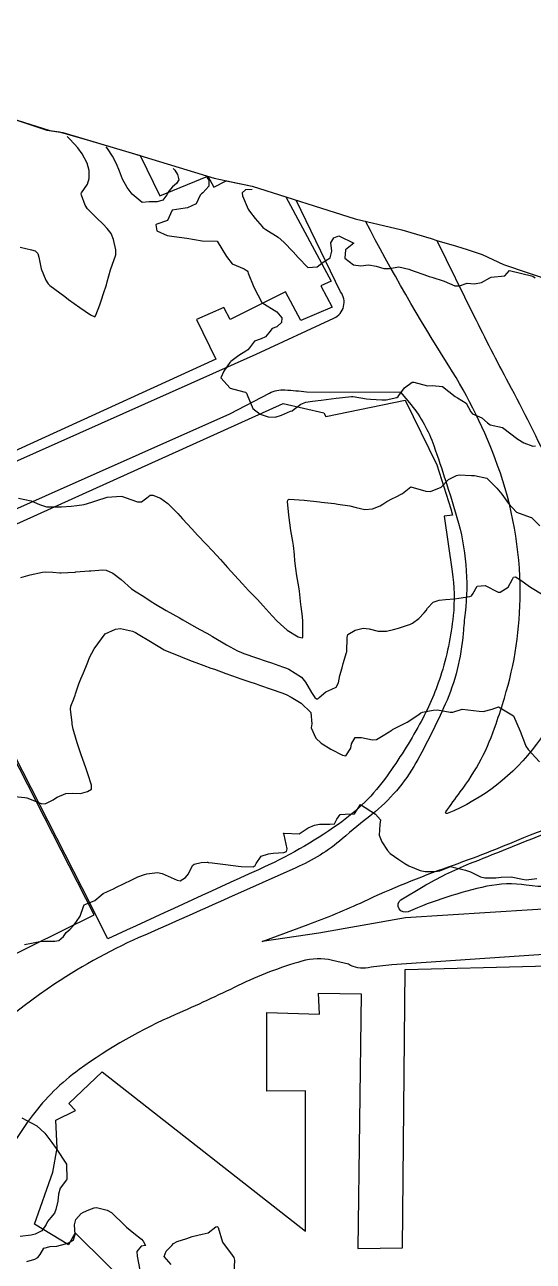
# Model space of a CAD drawing. Header units: metres. Extents: x 286371 to 293043, y 7462578 to 7466404.
# Drawn here: x 288655.3 to 288722.3, y 7465216.4 to 7465379.4 of the extents above; entities that cross this region are included whole.
import ezdxf

# ---------------------------------------------------------------- set-up
doc = ezdxf.new("R2010")
doc.units = ezdxf.units.M
doc.header["$MEASUREMENT"] = 0
for name, color, linetype in [('Area', 45, 'Continuous'), ('Canteiro', 45, 'Continuous'), ('Curvas de Nivel 1m', 11, 'Continuous'), ('Curvas de Nivel 5m', 15, 'Continuous'), ('Edificações', 30, 'Continuous'), ('Vias primárias', 230, 'Continuous')]:
    doc.layers.add(name, color=color, linetype=linetype)

msp = doc.modelspace()

# ---------------------------------------------------------------- linework, layer by layer
at = {"layer": 'Area'}
msp.add_polyline3d([(288648.26, 7465368.79, 691.62), (288658.21, 7465365.53, 690.79), (288660.32, 7465365.19, 690.97), (288669.42, 7465362.48, 691.49), (288680.24, 7465359.19, 692.54), (288685.28, 7465358.13, 694.25), (288698.85, 7465353.8, 694.73), (288705.01, 7465352.37, 696.55), (288708.86, 7465351.22, 686.04), (288709.63, 7465350.97, 686.09), (288712.2, 7465350.21, 686.15), (288713.62, 7465349.77, 686.05), (288715.59, 7465349.11, 686.24), (288718.41, 7465347.79, 686.35), (288731.39, 7465343.42, 686.41)], dxfattribs=at)
at = {"layer": 'Canteiro'}
msp.add_lwpolyline([(288704.88, 7465264.04), (288707.79, 7465265.76, -0.037963), (288713.94, 7465268.79, -0.000002), (288723.46, 7465272.6, -0.079396), (288732.4, 7465274.63, 0.003676), (288741.83, 7465275.3, -0.032903), (288753.07, 7465275.45, -0.057517), (288763.61, 7465273.67, 0.001621), (288774.22, 7465270.62, 0.066104), (288776.7, 7465270.26, -0.031139), (288788.68, 7465269.37, -0.847528), (288788.73, 7465267.65, -0.092783), (288787.31, 7465267.64, 0.021448), (288782.3, 7465268.32, 0.001253), (288774.57, 7465269.01, 0.030538), (288761.83, 7465269.33, 0.019936), (288753.2, 7465268.68, -0.017945), (288738.7, 7465267.52, 0.040766), (288727.53, 7465266.12, -0.090524), (288721.4, 7465265.96, 0.092062), (288716.22, 7465265.8, 0.049387), (288705.81, 7465262.45, -0.886067)], format="xyb", close=True, dxfattribs=at)
at = {"layer": 'Curvas de Nivel 1m', "flags": 128}
for points, elevation in [([(288654.66, 7465350.07), (288656.18, 7465349.74), (288656.65, 7465349.58), (288656.99, 7465349.25), (288657.14, 7465348.75), (288657.44, 7465347.24), (288658.07, 7465345.75), (288658.37, 7465345.23), (288658.57, 7465345.02), (288659.25, 7465344.53), (288660.55, 7465343.56), (288661.04, 7465343.19), (288662.53, 7465342.11), (288663.94, 7465341.14), (288664.51, 7465340.91), (288664.61, 7465341.03), (288664.65, 7465341.13), (288665.17, 7465342.49), (288665.4, 7465343.12), (288665.68, 7465343.99), (288666.04, 7465345.11), (288666.16, 7465345.53), (288666.6, 7465347.1), (288667.31, 7465349.09), (288667.28, 7465349.73), (288667, 7465351.09), (288666.68, 7465351.87), (288666.15, 7465352.56), (288665.6, 7465353.11), (288664.72, 7465353.95), (288664.13, 7465354.55), (288663.56, 7465355.15), (288663.23, 7465355.64), (288662.76, 7465356.92), (288662.71, 7465357.1), (288662.72, 7465357.16), (288662.77, 7465357.23), (288663.55, 7465358.38), (288663.78, 7465359.14), (288663.77, 7465360.18), (288663.53, 7465361.14), (288662.84, 7465362.41), (288662.3, 7465363.16), (288661.86, 7465363.67), (288661.13, 7465364.43), (288660.89, 7465364.68)], 687), ([(288674.85, 7465360.46), (288675.06, 7465360.22), (288675.44, 7465359.65), (288675.61, 7465358.96), (288675.29, 7465358.46), (288674.78, 7465358.04), (288674.29, 7465357.47), (288674.03, 7465356.99), (288673.47, 7465356.27), (288672.75, 7465356.07), (288671.7, 7465356.07), (288670.75, 7465355.97), (288669.42, 7465357.05), (288668.78, 7465357.96), (288668.17, 7465359.07), (288667.78, 7465360.11), (288667.37, 7465361.09), (288666.84, 7465362.07), (288666.2, 7465363.1), (288666.03, 7465363.31)], 688), ([(288679.28, 7465359.28), (288679.54, 7465358.9), (288679.57, 7465358.11), (288678.76, 7465357.23), (288678.58, 7465357.1), (288678.42, 7465356.92), (288677.86, 7465355.8), (288676.73, 7465355.29), (288676.45, 7465355.23), (288674.72, 7465354.97), (288674.09, 7465353.6), (288672.7, 7465353.12), (288672.61, 7465353.09), (288672.56, 7465353.01), (288672.68, 7465352.25), (288674.04, 7465351.62), (288674.67, 7465351.55), (288676.31, 7465351.3), (288676.67, 7465351.25), (288678.66, 7465350.91), (288680.66, 7465350.88), (288681.87, 7465348.87), (288682.62, 7465347.87), (288684.23, 7465347.21), (288684.61, 7465346.97), (288684.7, 7465346.82), (288684.75, 7465346.67), (288685.47, 7465344.81), (288686.54, 7465342.79), (288688.53, 7465341.55), (288689.17, 7465340.75), (288689.13, 7465340.13), (288688.5, 7465339.56), (288687.92, 7465339.35), (288687.47, 7465338.78), (288687, 7465338.26), (288686.47, 7465338), (288685.59, 7465337.69), (288684.91, 7465336.82), (288684.71, 7465336.56), (288684.45, 7465336.36), (288683.49, 7465335.78), (288682.43, 7465335.01), (288682.36, 7465334.92), (288682.33, 7465334.86), (288681.54, 7465333.74), (288681.14, 7465332.87), (288682.37, 7465331.51), (288684.18, 7465331.01), (288684.37, 7465330.98), (288684.5, 7465330.82), (288684.59, 7465330.6), (288685.36, 7465328.81), (288686.32, 7465328.04), (288687.39, 7465327.7), (288688.31, 7465327.67), (288689.14, 7465327.92), (288690.32, 7465328.44), (288690.53, 7465328.52), (288690.81, 7465328.73), (288691.67, 7465329.38), (288692.34, 7465329.64), (288693.24, 7465329.79), (288694.34, 7465329.9), (288695.02, 7465329.98), (288696.35, 7465330.17), (288696.77, 7465330.22), (288698.35, 7465330.41), (288698.56, 7465330.4), (288700.35, 7465330.1), (288700.87, 7465330.06), (288702.35, 7465329.97), (288702.93, 7465329.96), (288704.35, 7465330.28), (288704.5, 7465330.37), (288704.62, 7465330.52), (288705.35, 7465331.53), (288706.38, 7465332.3), (288706.57, 7465332.3), (288708.37, 7465331.8), (288709.01, 7465331.82), (288710.37, 7465331.73), (288712.02, 7465330.41), (288712.35, 7465330.22), (288713.46, 7465329.5), (288714.1, 7465328.38), (288714.32, 7465328.1), (288715.55, 7465327.59), (288716.3, 7465326.92), (288716.63, 7465326.67), (288718.29, 7465326.3), (288720.27, 7465324.76), (288721.09, 7465324.26), (288722.26, 7465323.82), (288722.63, 7465323.87)], 687), ([(288685.28, 7465357.68), (288684.38, 7465357.63), (288683.94, 7465357.25), (288683.99, 7465356.84), (288684.73, 7465355.09), (288684.89, 7465354.82), (288685.64, 7465353.88), (288686.56, 7465352.8), (288686.69, 7465352.67), (288687.07, 7465352.41), (288688.67, 7465351.39), (288689.42, 7465350.75), (288690.65, 7465349.48), (288691.31, 7465348.72), (288692.61, 7465347.41), (288693.82, 7465347.49), (288694.63, 7465348.11), (288694.97, 7465348.33), (288695.53, 7465348.66), (288695.75, 7465349.55), (288695.65, 7465350.66), (288696.02, 7465351.31), (288696.68, 7465351.57), (288698.66, 7465350.61), (288697.56, 7465349.72), (288697.46, 7465348.63), (288698.62, 7465347.74), (288699.58, 7465347.64), (288700.62, 7465347.75), (288701.62, 7465347.56), (288702.61, 7465347.25), (288703.35, 7465347.28), (288704.62, 7465347.48), (288705.91, 7465347.2), (288706.61, 7465346.92), (288707.9, 7465346.46), (288708.6, 7465346.22), (288708.94, 7465346.11), (288710.59, 7465345.59), (288712, 7465344.98), (288712.58, 7465344.97), (288713.62, 7465345.34), (288714.58, 7465345.26), (288715.51, 7465345.42), (288716.59, 7465346.04), (288716.79, 7465346.13), (288718.59, 7465346.3), (288719.2, 7465347), (288722.28, 7465346.25), (288722.59, 7465346.05)], 686), ([(288654.46, 7465316.97), (288656.14, 7465316.62), (288657.21, 7465316.16), (288658.13, 7465315.86), (288659.49, 7465315.85), (288660.13, 7465315.86), (288661.38, 7465315.93), (288662.14, 7465316), (288663.13, 7465316.16), (288664.14, 7465316.46), (288664.65, 7465316.63), (288666.15, 7465317.1), (288667.99, 7465317.25), (288668.16, 7465317.22), (288668.53, 7465317.07), (288670.14, 7465316.48), (288670.67, 7465316.5), (288671.36, 7465317.03), (288671.81, 7465317.36), (288672.15, 7465317.4), (288673.19, 7465317), (288674.13, 7465316.3), (288675.45, 7465314.96), (288676.1, 7465314.27), (288677.32, 7465312.94), (288678.07, 7465312.11), (288679.22, 7465310.91), (288680.04, 7465310.04), (288681.1, 7465308.88), (288682.01, 7465307.86), (288682.92, 7465306.85), (288683.98, 7465305.69), (288684.79, 7465304.82), (288685.95, 7465303.62), (288686.7, 7465302.79), (288687.91, 7465301.46), (288688.57, 7465300.76), (288689.89, 7465299.58), (288691.31, 7465298.72), (288691.87, 7465298.56), (288691.95, 7465298.63), (288691.96, 7465298.71), (288691.94, 7465300.67), (288691.94, 7465300.71), (288691.91, 7465301.4), (288691.72, 7465302.72), (288691.69, 7465302.97), (288691.5, 7465304.72), (288691.4, 7465305.29), (288691.14, 7465306.73), (288691.01, 7465307.73), (288690.91, 7465308.73), (288690.84, 7465309.53), (288690.7, 7465310.73), (288690.61, 7465311.28), (288690.35, 7465312.73), (288690.11, 7465314.73), (288689.93, 7465316.53), (288689.95, 7465316.74), (288690.06, 7465316.82), (288690.15, 7465316.84), (288692.14, 7465316.7), (288694.14, 7465316.48), (288694.35, 7465316.46), (288696.14, 7465316.26), (288696.58, 7465316.19), (288698.13, 7465315.97), (288698.97, 7465315.77), (288700.13, 7465315.5), (288701.13, 7465315.57), (288702.14, 7465315.98), (288702.49, 7465316.2), (288703.04, 7465316.54), (288703.76, 7465316.92), (288704.15, 7465317.1), (288705.07, 7465317.6), (288706.17, 7465318.49), (288708.17, 7465317.89), (288708.76, 7465317.86), (288710.17, 7465318.43), (288711.17, 7465319.43), (288712.2, 7465319.99), (288712.56, 7465320.04), (288714.2, 7465319.96), (288714.59, 7465319.98), (288716.19, 7465319.62), (288717.51, 7465318.32), (288718.16, 7465317.51), (288719.04, 7465316.3), (288720.12, 7465315.12), (288721.91, 7465314.46), (288722.11, 7465314.42), (288722.19, 7465314.34), (288722.25, 7465314.25), (288723.21, 7465313.35)], 688), ([(288654.75, 7465306.52), (288655.99, 7465306.87), (288657.62, 7465307.23), (288657.99, 7465307.27), (288658.97, 7465307.21), (288659.92, 7465307.12), (288659.99, 7465307.12), (288660.07, 7465307.12), (288660.96, 7465307.18), (288661.92, 7465307.24), (288662, 7465307.25), (288663.76, 7465307.38), (288664, 7465307.4), (288665.57, 7465307.54), (288666, 7465307.49), (288666.9, 7465307.09), (288667.98, 7465306.26), (288669.34, 7465305.05), (288669.96, 7465304.62), (288670.96, 7465304.01), (288671.94, 7465303.38), (288672.51, 7465303.01), (288673.92, 7465302.16), (288675.67, 7465301.2), (288675.91, 7465301.07), (288676.11, 7465300.95), (288677.89, 7465299.95), (288679.77, 7465298.9), (288679.87, 7465298.84), (288680.02, 7465298.75), (288681.86, 7465297.63), (288683.31, 7465296.84), (288683.84, 7465296.63), (288684.15, 7465296.52), (288685.83, 7465295.94), (288687.11, 7465295.5), (288687.82, 7465295.26), (288689.28, 7465294.75), (288689.8, 7465294.56), (288690.1, 7465294.44), (288691.78, 7465293.4), (288692.29, 7465292.71), (288693.09, 7465291.36), (288693.54, 7465290.69), (288693.74, 7465290.52), (288693.92, 7465290.51), (288694.1, 7465290.68), (288694.97, 7465291.45), (288695.76, 7465291.82), (288696.34, 7465292.07), (288696.65, 7465292.64), (288696.84, 7465293.59), (288697.14, 7465294.63), (288697.28, 7465295.17), (288697.71, 7465296.63), (288697.73, 7465296.73), (288697.77, 7465298.63), (288697.87, 7465299.02), (288698.85, 7465299.57), (288699.88, 7465299.86), (288700.68, 7465299.77), (288701.88, 7465299.45), (288702.99, 7465299.43), (288703.88, 7465299.65), (288704.56, 7465299.84), (288705.89, 7465300.28), (288706.05, 7465300.34), (288706.39, 7465300.49), (288707.25, 7465301.13), (288707.92, 7465301.87), (288708.19, 7465302.19), (288708.38, 7465302.46), (288709.12, 7465303.26), (288709.94, 7465303.55), (288710.75, 7465303.61), (288711.94, 7465303.72), (288712.53, 7465303.81), (288713.95, 7465304.03), (288714.2, 7465304.12), (288714.37, 7465304.37), (288714.95, 7465305.38), (288715.97, 7465305.46), (288717.69, 7465304.59), (288717.96, 7465304.57), (288719.02, 7465305.24), (288719.59, 7465306.29), (288719.72, 7465306.56), (288719.99, 7465306.6), (288720.55, 7465306.28), (288721.97, 7465305.24), (288723.65, 7465304.23)], 689), ([(288655.25, 7465258.14), (288656.19, 7465258.31), (288657.25, 7465258.52), (288657.9, 7465258.58), (288659.25, 7465258.57), (288659.78, 7465258.67), (288660.4, 7465259.19), (288660.76, 7465259.69), (288661.28, 7465260.16), (288661.77, 7465260.69), (288662.12, 7465261.16), (288662.58, 7465261.88), (288663.04, 7465263.15), (288663.13, 7465263.35), (288663.33, 7465263.45), (288664.53, 7465263.93), (288665.35, 7465264.62), (288665.62, 7465264.84), (288666.17, 7465265.1), (288666.97, 7465265.48), (288667.36, 7465265.67), (288668.3, 7465266.14), (288669.38, 7465266.65), (288669.65, 7465266.78), (288670.18, 7465267.04), (288671.05, 7465267.37), (288671.39, 7465267.46), (288672.77, 7465267.63), (288673.39, 7465267.49), (288674.59, 7465266.98), (288675.38, 7465266.63), (288675.79, 7465266.54), (288676.49, 7465266.95), (288676.88, 7465267.45), (288677.41, 7465268.55), (288677.61, 7465268.74), (288678.53, 7465268.92), (288679.35, 7465268.97), (288679.42, 7465268.97), (288679.48, 7465268.96), (288679.98, 7465268.9), (288681.41, 7465268.71), (288683.09, 7465268.52), (288683.41, 7465268.48), (288683.81, 7465268.43), (288685.41, 7465268.38), (288685.65, 7465268.56), (288685.79, 7465268.8), (288686.46, 7465269.76), (288687.43, 7465270.1), (288688.03, 7465270.17), (288689.44, 7465270.28), (288689.79, 7465270.39), (288689.9, 7465270.74), (288689.47, 7465272.58), (288689.41, 7465272.75), (288689.41, 7465272.81), (288689.48, 7465272.83), (288691.47, 7465272.71), (288692.65, 7465273.53), (288693.49, 7465273.86), (288694.16, 7465274.01), (288695.49, 7465273.99), (288696.1, 7465274.04), (288696.42, 7465274.64), (288696.87, 7465275.27), (288697.51, 7465275.31), (288698.75, 7465275.37), (288699.53, 7465276.59), (288701.52, 7465275.33), (288702.19, 7465274.55), (288702.11, 7465273.94), (288701.99, 7465272.56), (288702.36, 7465271.65), (288703.09, 7465270.54), (288703.44, 7465270.13), (288704.6, 7465269.34), (288705.41, 7465268.82), (288705.94, 7465268.5), (288707.4, 7465267.9), (288708.09, 7465267.77), (288709.39, 7465267.75), (288709.99, 7465267.85), (288711.4, 7465268.41), (288713.4, 7465267.95), (288714.07, 7465267.7), (288715.38, 7465267.06), (288715.95, 7465266.91), (288717.38, 7465266.93), (288718.09, 7465267.01), (288719.39, 7465267.03), (288720.89, 7465266.75), (288721.38, 7465266.67), (288722.78, 7465266.84)], 691), ([(288654.89, 7465235.27), (288656.88, 7465234.21), (288657.92, 7465233.23), (288658.85, 7465232), (288659.4, 7465231.21), (288660.8, 7465229.18), (288660.82, 7465227.18), (288660.81, 7465227.15), (288660.77, 7465227.1), (288659.95, 7465226), (288659.74, 7465225.2), (288659.63, 7465224.3), (288659.39, 7465223.2), (288659.21, 7465222.7), (288658.7, 7465222.13), (288658.3, 7465221.61), (288658.11, 7465221.22), (288657.51, 7465220.39), (288656.66, 7465219.95), (288656.12, 7465219.8), (288654.66, 7465219.62)], 692), ([(288655.56, 7465216.31), (288656.62, 7465216.65), (288657.02, 7465216.84), (288657.29, 7465217.23), (288657.79, 7465218.08), (288658.64, 7465218.29), (288659.49, 7465218.35), (288660.65, 7465218.65), (288661.05, 7465218.77), (288661.7, 7465219.17), (288661.94, 7465219.89), (288661.84, 7465221.17), (288662, 7465221.86), (288662.71, 7465222.64), (288663.02, 7465222.84), (288663.75, 7465223.14), (288664.45, 7465223.39), (288664.72, 7465223.43), (288666.16, 7465223.1), (288666.71, 7465222.81), (288668.46, 7465221.07), (288668.68, 7465220.86), (288669.65, 7465220.07), (288670.66, 7465219.26), (288670.89, 7465219.03), (288671.22, 7465218.45), (288670.64, 7465218.34), (288670.05, 7465217.63), (288670.09, 7465217.04), (288670.46, 7465215.18)], 692), ([(288674.6, 7465215.92), (288673.67, 7465216.99), (288673.93, 7465217.69), (288674.65, 7465218.45), (288674.9, 7465218.72), (288675.38, 7465218.96), (288676.66, 7465219.38), (288677.35, 7465219.61), (288678.67, 7465219.94), (288679.45, 7465220.12), (288680.47, 7465220.88), (288680.63, 7465220.94), (288680.68, 7465220.93), (288680.74, 7465220.87), (288680.76, 7465220.79), (288681.37, 7465218.86), (288682.62, 7465217.15), (288682.85, 7465216.84), (288682.94, 7465216.51), (288682.84, 7465214.84)], 692)]:
    msp.add_lwpolyline(points, dxfattribs=dict(at, elevation=elevation))
at = {"layer": 'Curvas de Nivel 5m', "elevation": 690, "flags": 128}
msp.add_lwpolyline([(288653.55, 7465277.68), (288655.3, 7465277.51), (288655.55, 7465277.48), (288656.14, 7465277.26), (288657.54, 7465276.67), (288658.04, 7465276.72), (288659.03, 7465277.21), (288659.35, 7465277.41), (288659.55, 7465277.55), (288660.68, 7465278.06), (288661.55, 7465278.08), (288662.65, 7465278.06), (288663.55, 7465278.32), (288664.07, 7465278.63), (288664.07, 7465279.14), (288663.59, 7465280.63), (288663.42, 7465281.15), (288663.32, 7465281.43), (288662.72, 7465283.16), (288662.22, 7465284.6), (288662.04, 7465285.17), (288661.68, 7465286.51), (288661.55, 7465287.18), (288661.53, 7465287.35), (288661.31, 7465289.18), (288661.36, 7465289.55), (288661.74, 7465290.51), (288661.93, 7465290.99), (288661.98, 7465291.17), (288662.42, 7465292.52), (288662.68, 7465293.16), (288663.01, 7465293.94), (288663.51, 7465295.15), (288663.6, 7465295.37), (288663.83, 7465295.99), (288664.41, 7465297.13), (288665.87, 7465299.1), (288667.25, 7465299.71), (288667.89, 7465299.81), (288669.5, 7465299.43), (288669.88, 7465299.25), (288670.25, 7465299.04), (288671.86, 7465298.08), (288673.68, 7465296.99), (288673.84, 7465296.91), (288673.97, 7465296.85), (288675.83, 7465296.09), (288677.23, 7465295.53), (288677.82, 7465295.3), (288678.88, 7465294.91), (288679.81, 7465294.58), (288680.28, 7465294.42), (288681.8, 7465293.87), (288683.28, 7465293.35), (288683.79, 7465293.18), (288684.83, 7465292.82), (288685.77, 7465292.49), (288686.23, 7465292.34), (288687.76, 7465291.81), (288689.19, 7465291.32), (288689.75, 7465291.08), (288690.42, 7465290.73), (288691.73, 7465289.95), (288692.99, 7465288.7), (288693.15, 7465287.24), (288693.05, 7465286.69), (288693.66, 7465285.34), (288694.38, 7465284.67), (288695.64, 7465283.89), (288697.18, 7465283.08), (288697.63, 7465283.02), (288698.26, 7465284), (288698.36, 7465284.61), (288698.84, 7465285.43), (288699.67, 7465285.44), (288701.13, 7465285.11), (288701.66, 7465285.16), (288702.55, 7465285.68), (288703.68, 7465286.39), (288703.76, 7465286.46), (288703.86, 7465286.53), (288705.7, 7465287.45), (288707.22, 7465288.47), (288707.51, 7465288.68), (288707.72, 7465288.77), (288709.14, 7465289.03), (288709.72, 7465289.08), (288711.36, 7465288.77), (288711.72, 7465288.77), (288712.96, 7465289.15), (288713.72, 7465289.09), (288715.18, 7465288.89), (288715.72, 7465288.86), (288716.89, 7465289.17), (288717.73, 7465289.46), (288719.71, 7465288.28), (288720.59, 7465286.27), (288721.17, 7465284.75), (288721.34, 7465284.26), (288721.65, 7465283.85), (288723.15, 7465282.23)], dxfattribs=at)
at = {"layer": 'Edificações'}
for points in [[(288652.61, 7465367.37), (288658.58, 7465365.47), (288659.8, 7465365.28), (288663.06, 7465364.37), (288670.49, 7465362.15), (288673.11, 7465356.83), (288679.44, 7465359.44), (288680.22, 7465358), (288681.84, 7465358.85), (288685.28, 7465358.13), (288689.72, 7465356.71), (288695.68, 7465345.62), (288694.31, 7465344.97), (288695.8, 7465342.15), (288691.68, 7465340.41), (288689.66, 7465344.21), (288682.38, 7465340.53), (288681.53, 7465342.14), (288677.93, 7465340.53), (288680.48, 7465335.31), (288636.49, 7465315.24)], [(288670.42, 7465211.73), (288661.92, 7465220.1), (288661.06, 7465218.52), (288656.55, 7465221.26), (288658.96, 7465228.11), (288659.56, 7465231.29), (288659.39, 7465234.97), (288661.96, 7465236.25), (288661.1, 7465237.15), (288665.49, 7465241.36), (288692.3, 7465220.33), (288692.29, 7465238.85), (288687.19, 7465238.79), (288687.19, 7465249.16), (288694.12, 7465248.95), (288694.01, 7465251.71), (288699.65, 7465251.64), (288699.19, 7465218.04), (288705.07, 7465218.13), (288705.45, 7465254.85), (288791.37, 7465257.05)]]:
    msp.add_lwpolyline(points, dxfattribs=at)
msp.add_lwpolyline([(288642.62, 7465305.14), (288643.7, 7465308.85), (288689.37, 7465329.45), (288694.72, 7465328.25), (288694.99, 7465327.77), (288705.44, 7465329.92), (288709.63, 7465321.4), (288711.46, 7465315.58), (288711.66, 7465314.76), (288710.58, 7465314.59), (288711.64, 7465307.3, -0.061027), (288711.77, 7465301.5, -0.05365), (288710.08, 7465293.47, -0.047803), (288707.34, 7465287.17, -0.028479), (288703.05, 7465280.36, -0.084967), (288696.61, 7465273.97, -0.047162), (288686.11, 7465267.99, 0.002951), (288666.23, 7465258.87), (288662.87, 7465265.6), (288662.87, 7465265.6)], format="xyb", close=True, dxfattribs=at)
at = {"layer": 'Vias primárias'}
for points, elevation in [([(288614.74, 7465379.41), (288606.11, 7465374.91, 0.442982), (288605.14, 7465371.22), (288619.62, 7465343.87), (288634.4, 7465315.31, 0.255481), (288636.41, 7465313.96), (288685.8, 7465335.96), (288696.05, 7465340.72, 0.475376), (288696.93, 7465344.21), (288691.07, 7465356.29)], 685.61), ([(288709.63, 7465350.97), (288714.51, 7465341.03, 0.009042), (288719.06, 7465332.16, -0.014753), (288724.61, 7465321.06, -0.047727), (288728.13, 7465311.02, -0.110031), (288728.45, 7465297.46, -0.110581), (288722.74, 7465284.53, -0.13829), (288710.98, 7465275.4, -0.746676), (288710.8, 7465275.62, -0.009414), (288712.7, 7465278.24, 0.081516), (288717.44, 7465287.24, 0.006156), (288718.52, 7465290.63, 0.074772), (288720.6, 7465304.53, 0.08719), (288717.63, 7465321.31, 0.053539), (288711.19, 7465334.44, -0.020106), (288700.21, 7465353.49, -1.652749)], 686.09)]:
    msp.add_lwpolyline(points, format="xyb", dxfattribs=dict(at, elevation=elevation))
for points in [[(288646, 7465311.97), (288682.31, 7465328.11), (288687.54, 7465330.84, -0.13877), (288689.59, 7465331.27, -0.009921), (288692.44, 7465331.01), (288704.84, 7465330.97), (288706.22, 7465329.28, -0.088576), (288709.21, 7465323.93, -0.011213), (288712.26, 7465314.45, -0.101912), (288713.34, 7465301.85, 0.010833), (288713.08, 7465299.18, -0.086048), (288710.72, 7465289.81, -0.023693), (288706.84, 7465282.07, -0.097852), (288701.04, 7465275.29, 0.010992), (288697.11, 7465272.05, -0.077406), (288691.03, 7465268.26), (288682.16, 7465264.27, -0.003272), (288671.11, 7465259.38, 0.044414), (288659.26, 7465252.93, 0.062551), (288644.25, 7465239.98, -0.052403)], [(288651.78, 7465255.82), (288664.44, 7465262.03), (288642.56, 7465304.84, -0.49702)], [(288846.42, 7465209.72, 0.076486), (288847.68, 7465224.46, 0.085992), (288843.52, 7465241.53, 0.119154), (288832.34, 7465256.3, 0.137836), (288821.46, 7465261.06, -0.020937), (288806.55, 7465263.77, 0.204902), (288803.27, 7465263.17, -0.100449), (288800.54, 7465262.06), (288703.66, 7465255.44, 0.026055), (288700.55, 7465255.06, -0.178021), (288697.95, 7465255.54), (288695.85, 7465256.03, 0.127464), (288691.82, 7465255.93, 0.044022), (288683.41, 7465252.71, -0.010534), (288675.14, 7465248.89, 0.053916), (288662.45, 7465241.63, 0.075289), (288656.27, 7465235.55, 0.09041), (288648.37, 7465219.72, 0.102301)]]:
    msp.add_lwpolyline(points, format="xyb", dxfattribs=at)
msp.add_lwpolyline([(288686.56, 7465258.51), (288692.63, 7465260.75, 0.020485), (288699.98, 7465263.81, -0.024079), (288711.17, 7465268.38, 0.015663), (288721.1, 7465272.24, -0.096616), (288735.84, 7465275.37), (288742.09, 7465275.83, -0.022539), (288750.46, 7465276.06, -0.041831), (288759.18, 7465275.19, -0.035097), (288768.68, 7465272.72, 0.065346), (288779.73, 7465270.55, -0.007096), (288788.77, 7465269.85, -0.040551), (288796.35, 7465268.53, 0.038291), (288799.07, 7465268.04, -0.761685), (288799.14, 7465267.66), (288791.5, 7465267.11, -0.056142), (288787.64, 7465267.26, 0.027179), (288776.38, 7465268.37, 0.05708), (288757.65, 7465267.05, -0.029576), (288743.04, 7465265.21, 0.027134), (288739.79, 7465264.82, -0.01366), (288727.79, 7465263.04), (288705.49, 7465261.66), (288694.06, 7465259.62)], format="xyb", close=True, dxfattribs=at)

doc.saveas('drawing.dxf')
